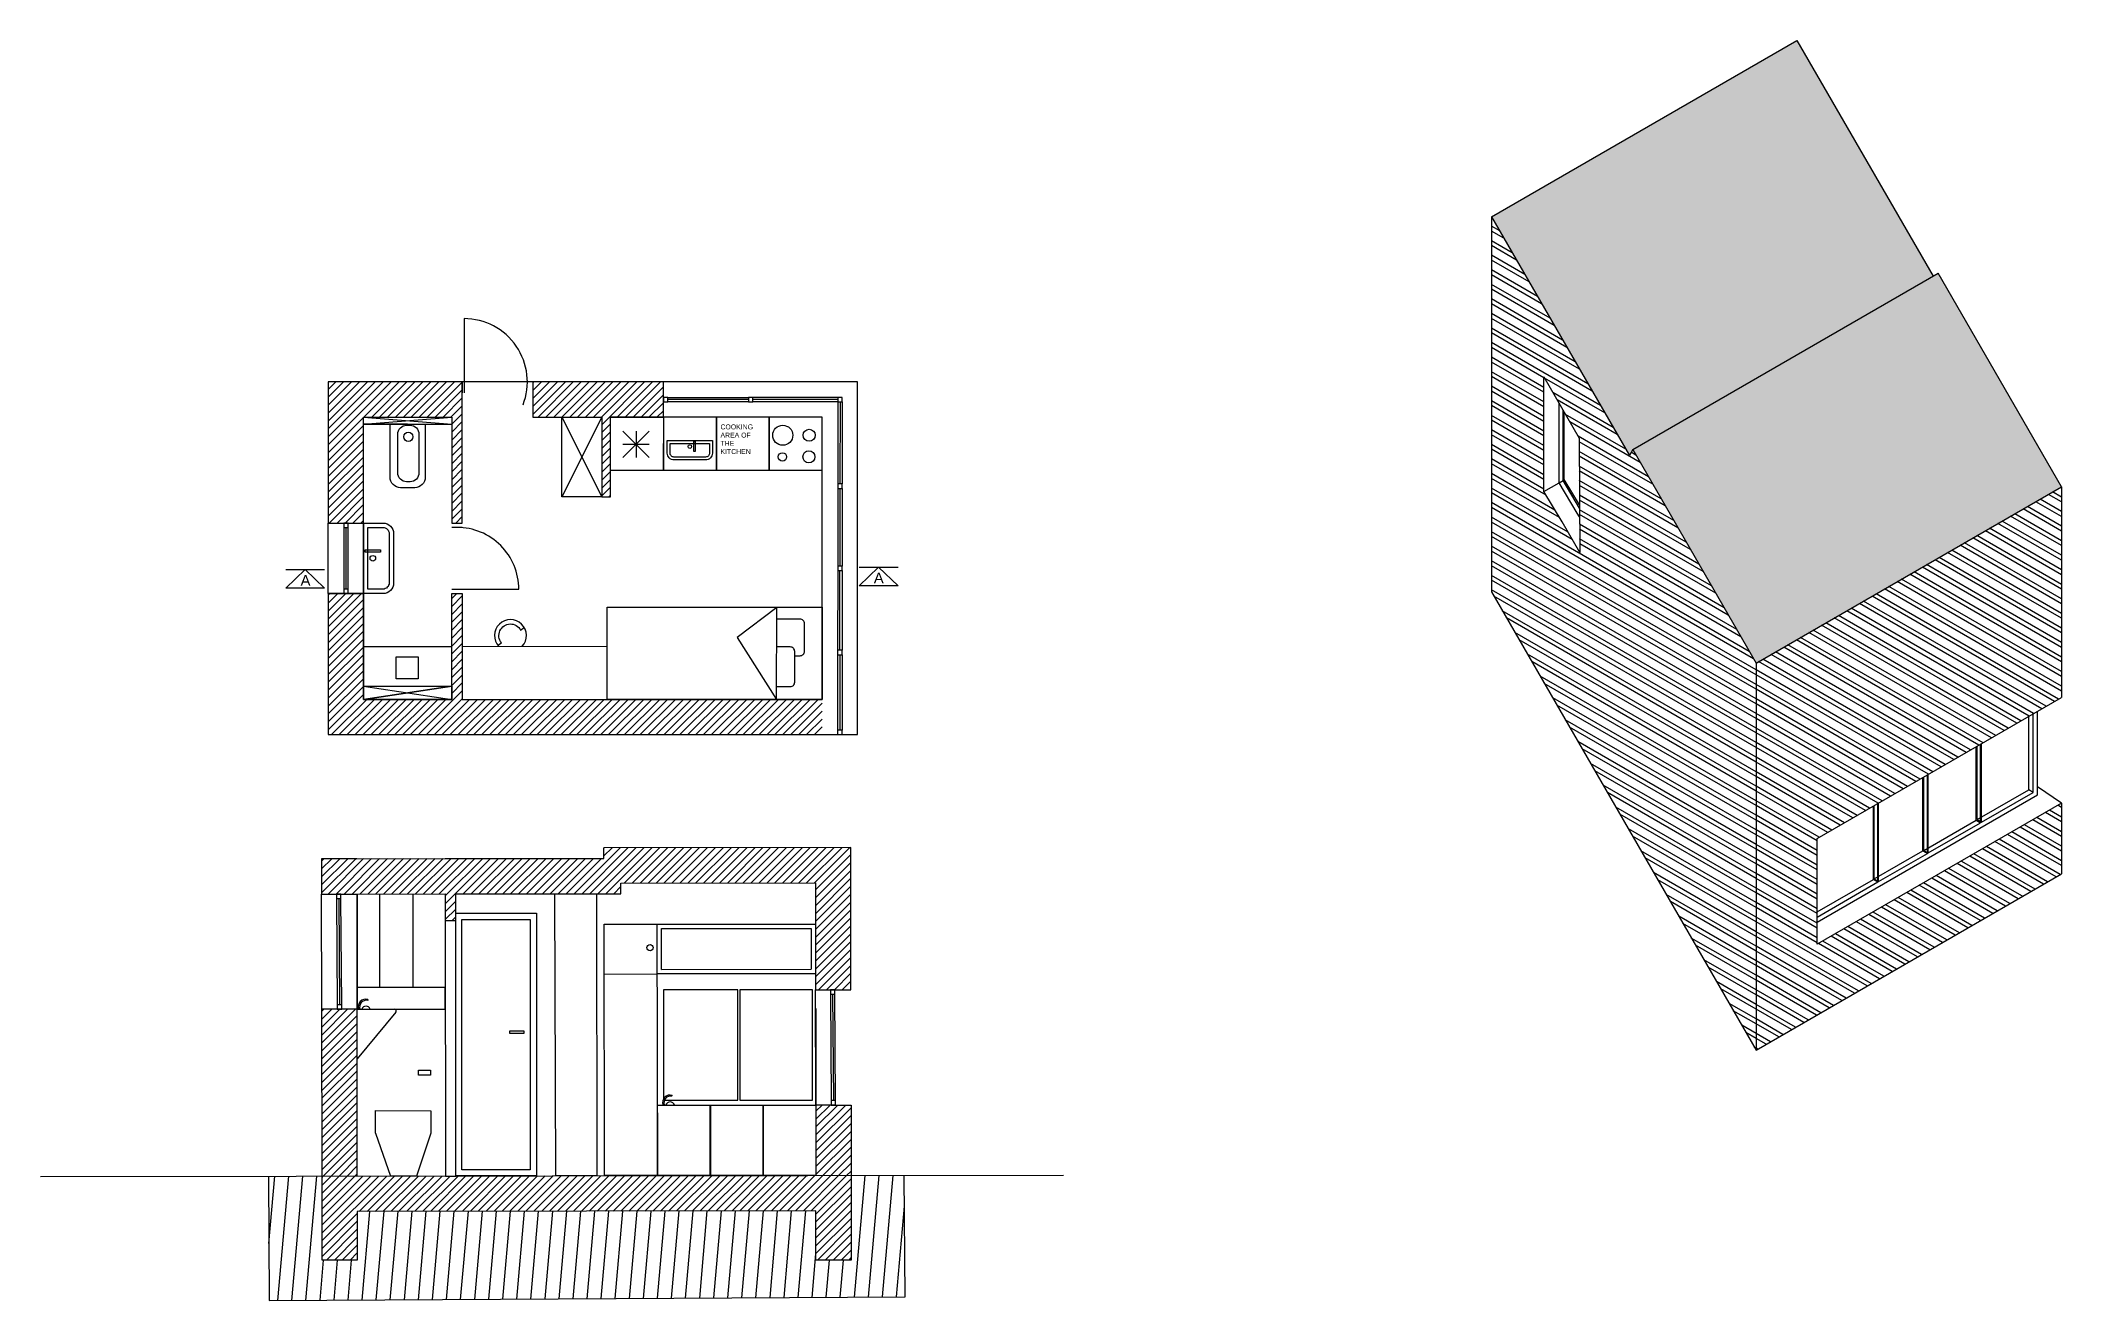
# Model space of a CAD drawing. Header units: millimetres. Extents: x 831 to 23748, y 1483 to 15775.
import ezdxf

# ---------------------------------------------------------------- set-up
doc = ezdxf.new("R2010")
doc.units = ezdxf.units.MM
for name, color, linetype in [('helper', 7, 'Continuous'), ('medium', 1, 'Continuous'), ('signs', 50, 'Continuous'), ('thick', 130, 'Continuous'), ('thin', 80, 'Continuous')]:
    doc.layers.add(name, color=color, linetype=linetype)
doc.styles.get("Standard").update_dxf_attribs({"font": 'arial.ttf'})

msp = doc.modelspace()

# ---------------------------------------------------------------- hatches: boundary and pattern name
at = {"layer": 'thick'}
h = msp.add_hatch(color=256, dxfattribs=at)
h.dxf.hatch_style = 1
h.paths.add_polyline_path([(20748, 15775), (17284, 13775), (18848, 11066), (18885, 11137), (22291, 13103)])
h.paths.add_polyline_path([(22349, 13137), (18885, 11137), (20284, 8713), (23748, 10713)])
h = msp.add_hatch(dxfattribs=at)
h.set_pattern_fill('ANSI31', color=256, scale=20)
h.paths.add_polyline_path([(9695, 8302), (9649, 8302), (9249, 7902), (9695, 7902)])
h = msp.add_hatch(dxfattribs=at)
h.set_pattern_fill('ANSI31', color=256, scale=20)
h.set_pattern_definition([(45, (-80.534, 2188.14), (-44.90128, 44.90128), [])])
h.paths.add_polyline_path([(10021, 6621), (7221, 6618), (7221, 6558), (7221, 6498), (5540, 6498), (5420, 6498), (4420, 6495), (4020, 6494), (4020, 6094), (4420, 6094), (5421, 6096), (5421, 5793), (5541, 5793), (5541, 6096), (7222, 6098), (7413, 6098), (7413, 6218), (9619, 6220), (9620, 5008), (9839, 5008), (10021, 5008), (10021, 6221)])
h.paths.add_polyline_path([(4423, 4495), (4423, 4787), (4422, 4787), (4022, 4787), (4024, 2894), (4424, 2895)])
h.paths.add_polyline_path([(4424, 2495), (9625, 2501), (9625, 1941), (10025, 1941), (10025, 2501), (10025, 2901), (7144, 2898), (7144, 2898), (7127, 2898), (4024, 2894), (4025, 2494), (4025, 1943), (4424, 1943)])
h.paths.add_polyline_path([(10023, 3701), (9848, 3701), (9798, 3701), (9625, 3701), (9625, 2901), (10023, 2901)])
h = msp.add_hatch(dxfattribs=at)
h.set_pattern_fill('ANSI31', color=256, scale=50, angle=40)
h.set_pattern_definition([(85, (-80.53, 2188.14), (-158.146, 13.836), [])])
h.paths.add_polyline_path([(3424, 1483), (10635, 1526), (10626, 2902), (10025, 2901), (10025, 2501), (10025, 1941), (9625, 1941), (9625, 2501), (4424, 2495), (4424, 1943), (4025, 1943), (4025, 2494), (4024, 2894), (3416, 2894)])

# ---------------------------------------------------------------- linework, layer by layer
at = {"layer": 'helper'}
for p, q in [((18084, 10315), (18084, 10315)), ((23376, 7218), (23376, 7218)), ((831, 2891), (831, 2891))]:
    msp.add_line(p, q, dxfattribs=at)
at = {"layer": 'medium'}
for p, q in [((10095, 11902), (6415, 11902)), ((6415, 11902), (6415, 11502)), ((10095, 7902), (10095, 11902)), ((6415, 11502), (7196, 11502)), ((4495, 9502), (4095, 9502)), ((4095, 9502), (4095, 7902)), ((4495, 8302), (4495, 9502)), ((5495, 8302), (4495, 8302)), ((4095, 7902), (10095, 7902)), ((4020, 6494), (4020, 6094)), ((4420, 6495), (5420, 6498)), ((5420, 6498), (5540, 6498)), ((7221, 6558), (7221, 6618)), ((10021, 6221), (10021, 6221)), ((5421, 5793), (5541, 5793)), ((831, 2891), (12433, 2904))]:
    msp.add_line(p, q, dxfattribs=at)
for points in [[(4095, 10302), (4495, 10302), (4495, 11502), (5495, 11502), (5495, 10302), (5615, 10302), (5615, 11502), (5615, 11902), (4095, 11902), (4095, 10302), (4495, 10302), (4495, 11502)], [(4095, 9502), (4495, 9502), (4495, 8302), (5495, 8452), (5495, 8302), (5495, 9502), (5615, 9502), (5615, 8302), (9695, 8302), (9695, 11502), (7295, 11502), (7895, 11502), (7895, 11902)], [(7196, 11502), (7196, 10597), (7295, 10597), (7295, 11502)], [(4420, 6495), (4020, 6494)], [(5540, 6498), (7221, 6498), (7221, 6558)], [(9839, 5008), (10021, 5008), (10021, 6221), (10021, 6621), (7221, 6618)], [(5541, 5793), (5541, 6096), (7222, 6098), (7413, 6098), (7413, 6218), (9619, 6220), (9620, 5008)], [(4420, 6094), (5421, 6096), (5421, 5793)], [(4424, 2895), (4423, 4495), (4421, 6094)], [(4424, 1943), (4025, 1943), (4025, 2494), (4024, 2894), (4022, 4787)], [(9848, 3701), (10023, 3701), (10023, 2901)], [(10025, 2901), (10025, 2501), (10025, 1941), (9625, 1941), (9625, 2501), (4424, 2495), (4424, 1943)]]:
    msp.add_lwpolyline(points, dxfattribs=at)
for points in [[(7945, 11727), (7895, 11727), (7895, 11677), (7945, 11677)], [(8909, 11727), (8859, 11727), (8859, 11677), (8909, 11677)], [(9923, 11726), (9873, 11726), (9873, 11676), (9923, 11676)], [(8255, 11225), (8255, 11112), (8240, 11112), (8240, 11225)], [(9922, 10745), (9872, 10745), (9872, 10695), (9922, 10695)], [(4320, 10302), (4270, 10302), (4270, 10252), (4320, 10252)], [(4512, 9997), (4688, 9997), (4688, 9973), (4512, 9973)], [(9921, 9814), (9871, 9814), (9871, 9764), (9921, 9764)], [(4320, 9552), (4270, 9552), (4270, 9502), (4320, 9502)], [(9920, 8858), (9870, 8858), (9870, 8808), (9920, 8808)], [(9920, 7952), (9870, 7952), (9870, 7902), (9920, 7902)], [(4239, 6094), (4189, 6094), (4189, 6044), (4239, 6044)], [(4247, 4837), (4197, 4837), (4197, 4787), (4247, 4787)], [(9839, 5008), (9789, 5008), (9789, 4958), (9839, 4958)], [(9848, 3751), (9798, 3751), (9798, 3701), (9848, 3701)]]:
    msp.add_lwpolyline(points, close=True, dxfattribs=at)
for centre, radius in [((8195, 11169), 20.2), ((4600, 9902), 31.5)]:
    msp.add_circle(centre, radius, dxfattribs=at)
at = {"layer": 'signs'}
for p, q in [((3614, 9562), (3834, 9775)), ((3834, 9775), (4054, 9562)), ((10114, 9588), (10335, 9801)), ((10335, 9801), (10555, 9588))]:
    msp.add_line(p, q, dxfattribs=at)
for points in [[(3614, 9775), (4054, 9775)], [(10114, 9801), (10555, 9801)], [(4054, 9562), (3614, 9562)], [(10555, 9588), (10114, 9588)]]:
    msp.add_lwpolyline(points, dxfattribs=at)
at = {"layer": 'thick'}
for p, q in [((17284, 13775), (20748, 15775)), ((20748, 15775), (22291, 13103)), ((17284, 13775), (18848, 11066)), ((17284, 13775), (17284, 9521)), ((18885, 11137), (22349, 13137)), ((17878, 11958), (18278, 11265)), ((5635, 11902), (5635, 11777)), ((8859, 11702), (7945, 11702)), ((9873, 11701), (8909, 11702)), ((4495, 11422), (4495, 11502)), ((4495, 11502), (5495, 11502)), ((5495, 11502), (5495, 11422)), ((7295, 11502), (7895, 11502)), ((7895, 11502), (7595, 11502)), ((9898, 11676), (9897, 10745)), ((18885, 11137), (18848, 11066)), ((7295, 10902), (7895, 10902)), ((18051, 10758), (18095, 10783)), ((9897, 10695), (9896, 9814)), ((17878, 10658), (18051, 10758)), ((23748, 10713), (23748, 8324)), ((4295, 10252), (4295, 9552)), ((5615, 10252), (5495, 10252)), ((9895, 8858), (9896, 9764)), ((5495, 9552), (5615, 9552)), ((4495, 8902), (5495, 8902)), ((5615, 8902), (7256, 8906)), ((9895, 8808), (9895, 7952)), ((20284, 8713), (20284, 4324)), ((4495, 8452), (5495, 8452)), ((4495, 8452), (4495, 8302)), ((4495, 8452), (4495, 8302)), ((4495, 8302), (5495, 8302)), ((4495, 8302), (5495, 8302)), ((5495, 8302), (5495, 8452)), ((23476, 7218), (23476, 8167)), ((20977, 5776), (23476, 7218)), ((23748, 7124), (23476, 7311)), ((23748, 7124), (23748, 6324)), ((4214, 6044), (4222, 4837)), ((4421, 6094), (4421, 4787)), ((4675, 6095), (4675, 5034)), ((5052, 6096), (5052, 5034)), ((6674, 2900), (6665, 6097)), ((7144, 2898), (7139, 6098)), ((5421, 5876), (5424, 2896)), ((9619, 5754), (9620, 5190)), ((7873, 5238), (7873, 5702)), ((7223, 5187), (7823, 5188)), ((7873, 5238), (9570, 5240)), ((9814, 4958), (9823, 3751)), ((4422, 4787), (4846, 4788)), ((4862, 4755), (4423, 4224)), ((9623, 4794), (9625, 3701)), ((9623, 3701), (9623, 3581)), ((4632, 3381), (4800, 2896)), ((5256, 3381), (5097, 2896)), ((3416, 2894), (3424, 1483)), ((5424, 2896), (5544, 2896)), ((7144, 2898), (6674, 2900)), ((10635, 1526), (10626, 2902)), ((3424, 1483), (10635, 1526))]:
    msp.add_line(p, q, dxfattribs=at)
at = {"layer": 'thick', "linetype": 'Continuous'}
for p, q in [((17377, 13614), (17284, 13668)), ((17425, 13532), (17284, 13613)), ((17520, 13367), (17284, 13503)), ((17567, 13284), (17284, 13448)), ((17663, 13119), (17284, 13338)), ((17710, 13037), (17284, 13283)), ((17806, 12872), (17284, 13173)), ((17853, 12789), (17284, 13118)), ((17948, 12624), (17284, 13008)), ((17996, 12542), (17284, 12953)), ((18091, 12377), (17284, 12843)), ((18139, 12294), (17284, 12788)), ((18234, 12129), (17284, 12678)), ((18282, 12047), (17284, 12623)), ((18377, 11882), (17284, 12513)), ((18425, 11799), (17284, 12458)), ((18520, 11634), (17284, 12348)), ((17878, 11950), (17284, 12293)), ((17878, 11840), (17284, 12183)), ((17878, 11785), (17284, 12128)), ((17878, 11675), (17284, 12018)), ((17878, 11620), (17284, 11963)), ((18568, 11552), (17885, 11946)), ((4095, 11818), (4179, 11902)), ((4095, 11728), (4269, 11902)), ((4095, 11638), (4359, 11902)), ((4095, 11548), (4449, 11902)), ((4095, 11458), (4538, 11902)), ((4095, 11369), (4628, 11902)), ((4095, 11279), (4718, 11902)), ((4095, 11189), (4808, 11902)), ((4498, 11502), (4898, 11902)), ((4587, 11502), (4987, 11902)), ((4677, 11502), (5077, 11902)), ((4767, 11502), (5167, 11902)), ((4857, 11502), (5257, 11902)), ((4947, 11502), (5347, 11902)), ((5036, 11502), (5436, 11902)), ((5126, 11502), (5526, 11902)), ((5216, 11502), (5615, 11901)), ((5306, 11502), (5615, 11811)), ((5396, 11502), (5615, 11721)), ((6415, 11893), (6424, 11902)), ((6415, 11803), (6514, 11902)), ((6415, 11713), (6604, 11902)), ((6415, 11623), (6694, 11902)), ((6415, 11533), (6784, 11902)), ((6473, 11502), (6873, 11902)), ((6563, 11502), (6963, 11902)), ((6653, 11502), (7053, 11902)), ((6743, 11502), (7143, 11902)), ((6833, 11502), (7233, 11902)), ((6922, 11502), (7322, 11902)), ((7012, 11502), (7412, 11902)), ((7102, 11502), (7502, 11902)), ((7192, 11502), (7592, 11902)), ((7196, 11417), (7682, 11902)), ((7371, 11502), (7771, 11902)), ((7461, 11502), (7861, 11902)), ((7551, 11502), (7895, 11846)), ((7641, 11502), (7895, 11756)), ((17878, 11510), (17284, 11853)), ((17878, 11455), (17284, 11798)), ((17878, 11345), (17284, 11688)), ((18663, 11387), (17980, 11781)), ((18710, 11305), (18028, 11699)), ((4095, 11099), (4495, 11499)), ((5486, 11502), (5615, 11631)), ((5495, 11422), (5615, 11542)), ((7731, 11502), (7895, 11666)), ((7820, 11502), (7895, 11576)), ((17878, 11290), (17284, 11633)), ((17878, 11180), (17284, 11523)), ((17878, 11125), (17284, 11468)), ((18806, 11140), (18123, 11534)), ((4095, 11009), (4495, 11409)), ((4095, 10920), (4495, 11320)), ((4095, 10830), (4495, 11230)), ((5495, 11332), (5615, 11452)), ((5495, 11242), (5615, 11362)), ((5495, 11152), (5615, 11272)), ((7196, 11327), (7295, 11426)), ((7196, 11237), (7295, 11336)), ((7196, 11147), (7295, 11246)), ((17878, 11015), (17284, 11358)), ((17878, 10960), (17284, 11303)), ((18969, 10990), (18171, 11451)), ((19064, 10825), (18266, 11286)), ((4095, 10740), (4495, 11140)), ((4095, 10650), (4495, 11050)), ((5495, 11062), (5615, 11182)), ((5495, 10973), (5615, 11093)), ((5495, 10883), (5615, 11003)), ((7196, 11058), (7295, 11156)), ((7196, 10968), (7295, 11066)), ((17878, 10850), (17284, 11193)), ((17878, 10795), (17284, 11138)), ((17878, 10685), (17284, 11028)), ((19112, 10743), (18278, 11224)), ((19207, 10578), (18279, 11114)), ((19255, 10495), (18279, 11059)), ((18922, 11073), (18868, 11104)), ((4095, 10560), (4495, 10960)), ((4095, 10471), (4495, 10871)), ((4095, 10381), (4495, 10781)), ((5495, 10793), (5615, 10913)), ((5495, 10703), (5615, 10823)), ((7196, 10878), (7295, 10976)), ((7196, 10788), (7295, 10887)), ((7196, 10698), (7295, 10797)), ((17903, 10616), (17284, 10973)), ((18004, 10447), (17284, 10863)), ((18055, 10363), (17284, 10808)), ((19350, 10330), (18280, 10948)), ((19398, 10248), (18280, 10893)), ((19493, 10083), (18280, 10783)), ((4106, 10302), (4495, 10691)), ((4196, 10302), (4495, 10601)), ((5495, 10613), (5615, 10733)), ((5495, 10524), (5615, 10644)), ((5495, 10434), (5615, 10554)), ((7196, 10609), (7295, 10707)), ((7275, 10597), (7295, 10617)), ((18152, 10197), (17284, 10698)), ((18200, 10115), (17284, 10643)), ((19541, 10000), (18281, 10728)), ((19636, 9835), (18281, 10618)), ((19684, 9753), (18281, 10562)), ((23748, 10376), (23456, 10544)), ((23748, 10431), (23504, 10572)), ((23748, 10541), (23599, 10627)), ((23748, 10596), (23647, 10654)), ((23748, 10706), (23742, 10709)), ((4286, 10302), (4495, 10511)), ((4375, 10302), (4495, 10422)), ((4465, 10302), (4495, 10332)), ((5495, 10344), (5615, 10464)), ((5543, 10302), (5615, 10374)), ((20207, 8845), (17284, 10533)), ((20255, 8763), (17284, 10478)), ((20284, 8636), (17284, 10368)), ((20284, 8581), (17284, 10313)), ((19779, 9588), (18282, 10452)), ((19826, 9505), (18282, 10397)), ((23748, 9936), (23075, 10324)), ((23748, 10046), (23170, 10379)), ((23748, 10101), (23218, 10407)), ((23748, 10211), (23313, 10462)), ((23748, 10266), (23361, 10489)), ((20284, 8471), (17284, 10203)), ((20284, 8416), (17284, 10148)), ((19922, 9340), (18283, 10287)), ((19969, 9258), (18283, 10232)), ((20065, 9093), (18283, 10121)), ((23748, 9551), (22742, 10132)), ((23748, 9606), (22789, 10159)), ((23748, 9716), (22885, 10214)), ((23748, 9771), (22932, 10242)), ((23748, 9881), (23027, 10297)), ((20284, 8306), (17284, 10038)), ((20284, 8251), (17284, 9983)), ((20284, 8141), (17284, 9873)), ((20112, 9010), (18284, 10066)), ((23748, 9056), (22313, 9885)), ((23748, 9111), (22361, 9912)), ((23748, 9221), (22456, 9967)), ((23748, 9276), (22504, 9994)), ((23748, 9386), (22599, 10049)), ((23748, 9441), (22646, 10077)), ((20284, 8086), (17284, 9818)), ((20284, 7976), (17284, 9708)), ((20284, 7921), (17284, 9653)), ((23748, 8561), (21884, 9637)), ((23748, 8616), (21932, 9665)), ((23748, 8726), (22027, 9720)), ((23748, 8781), (22075, 9747)), ((23748, 8891), (22170, 9802)), ((23748, 8946), (22218, 9830)), ((4095, 9483), (4114, 9502)), ((4095, 9393), (4204, 9502)), ((4095, 9303), (4294, 9502)), ((4095, 9213), (4384, 9502)), ((4095, 9124), (4473, 9502)), ((4095, 9034), (4495, 9434)), ((5495, 9446), (5551, 9502)), ((5495, 9356), (5615, 9476)), ((20284, 7811), (17284, 9543)), ((20284, 7756), (17312, 9472)), ((23572, 8223), (21503, 9417)), ((23668, 8278), (21599, 9472)), ((23715, 8305), (21646, 9500)), ((23748, 8396), (21742, 9555)), ((23748, 8451), (21789, 9582)), ((4095, 8944), (4495, 9344)), ((4095, 8854), (4495, 9254)), ((5495, 9266), (5615, 9386)), ((5495, 9176), (5615, 9296)), ((5495, 9087), (5615, 9207)), ((20284, 7646), (17407, 9307)), ((20284, 7591), (17455, 9225)), ((23144, 7975), (21075, 9170)), ((23239, 8030), (21170, 9225)), ((23287, 8058), (21218, 9252)), ((23382, 8113), (21313, 9307)), ((23430, 8140), (21361, 9335)), ((23525, 8195), (21456, 9390)), ((4095, 8764), (4495, 9164)), ((4095, 8675), (4495, 9075)), ((4095, 8585), (4495, 8985)), ((5495, 8997), (5615, 9117)), ((5495, 8907), (5615, 9027)), ((20284, 7481), (17550, 9060)), ((20284, 7426), (17597, 8978)), ((22810, 7783), (20741, 8977)), ((22858, 7810), (20789, 9005)), ((22953, 7865), (20884, 9060)), ((23001, 7893), (20932, 9087)), ((23096, 7948), (21027, 9142)), ((4095, 8495), (4495, 8895)), ((4095, 8405), (4495, 8805)), ((4095, 8315), (4495, 8715)), ((5495, 8817), (5615, 8937)), ((5495, 8727), (5615, 8847)), ((5495, 8638), (5615, 8758)), ((20284, 7317), (17693, 8813)), ((20284, 7262), (17740, 8730)), ((22382, 7535), (20313, 8730)), ((22429, 7563), (20360, 8757)), ((22525, 7618), (20456, 8812)), ((22572, 7645), (20503, 8840)), ((22668, 7700), (20599, 8895)), ((22715, 7728), (20646, 8922)), ((4095, 8226), (4495, 8626)), ((4095, 8136), (4495, 8536)), ((5495, 8548), (5615, 8668)), ((5495, 8458), (5615, 8578)), ((5495, 8368), (5615, 8488)), ((20284, 7152), (17836, 8565)), ((20284, 7097), (17883, 8483)), ((22287, 7480), (20284, 8636)), ((22239, 7453), (20284, 8581)), ((4095, 8046), (4495, 8446)), ((4095, 7956), (4495, 8356)), ((4131, 7902), (4531, 8302)), ((4220, 7902), (4620, 8302)), ((4310, 7902), (4710, 8302)), ((4400, 7902), (4800, 8302)), ((4490, 7902), (4890, 8302)), ((4580, 7902), (4980, 8302)), ((4669, 7902), (5069, 8302)), ((4759, 7902), (5159, 8302)), ((4849, 7902), (5249, 8302)), ((4939, 7902), (5339, 8302)), ((5029, 7902), (5429, 8302)), ((5118, 7902), (5615, 8398)), ((5208, 7902), (5615, 8309)), ((5298, 7902), (5698, 8302)), ((5388, 7902), (5788, 8302)), ((5478, 7902), (5878, 8302)), ((5567, 7902), (5967, 8302)), ((5657, 7902), (6057, 8302)), ((5747, 7902), (6147, 8302)), ((5837, 7902), (6237, 8302)), ((5927, 7902), (6327, 8302)), ((6016, 7902), (6416, 8302)), ((6106, 7902), (6506, 8302)), ((6196, 7902), (6596, 8302)), ((6286, 7902), (6686, 8302)), ((6376, 7902), (6776, 8302)), ((6465, 7902), (6865, 8302)), ((6555, 7902), (6955, 8302)), ((6645, 7902), (7045, 8302)), ((6735, 7902), (7135, 8302)), ((6825, 7902), (7225, 8302)), ((6914, 7902), (7314, 8302)), ((7004, 7902), (7404, 8302)), ((7094, 7902), (7494, 8302)), ((7184, 7902), (7584, 8302)), ((7274, 7902), (7674, 8302)), ((7363, 7902), (7763, 8302)), ((7453, 7902), (7853, 8302)), ((7543, 7902), (7943, 8302)), ((7633, 7902), (8033, 8302)), ((7723, 7902), (8123, 8302)), ((7812, 7902), (8212, 8302)), ((7902, 7902), (8302, 8302)), ((7992, 7902), (8392, 8302)), ((8082, 7902), (8482, 8302)), ((8172, 7902), (8572, 8302)), ((8261, 7902), (8661, 8302)), ((8351, 7902), (8751, 8302)), ((8441, 7902), (8841, 8302)), ((8531, 7902), (8931, 8302)), ((8621, 7902), (9021, 8302)), ((8711, 7902), (9111, 8302)), ((8800, 7902), (9200, 8302)), ((8890, 7902), (9290, 8302)), ((8980, 7902), (9380, 8302)), ((9070, 7902), (9470, 8302)), ((9160, 7902), (9560, 8302)), ((9249, 7902), (9649, 8302)), ((20284, 6987), (17978, 8318)), ((22144, 7398), (20284, 8471)), ((22096, 7370), (20284, 8416)), ((22001, 7315), (20284, 8306)), ((21953, 7288), (20284, 8251)), ((20284, 6932), (18026, 8235)), ((20284, 6822), (18121, 8070)), ((21858, 7233), (20284, 8141)), ((21810, 7205), (20284, 8086)), ((20284, 6767), (18169, 7988)), ((20284, 6657), (18264, 7823)), ((21715, 7150), (20284, 7976)), ((21667, 7123), (20284, 7921)), ((21572, 7068), (20284, 7811)), ((20284, 6602), (18312, 7740)), ((20284, 6492), (18407, 7575)), ((21525, 7040), (20284, 7756)), ((21429, 6985), (20284, 7646)), ((21382, 6958), (20284, 7591)), ((20284, 6437), (18455, 7493)), ((21286, 6903), (20284, 7481)), ((21239, 6875), (20284, 7426)), ((20284, 6327), (18550, 7328)), ((20284, 6272), (18598, 7245)), ((21144, 6820), (20284, 7317)), ((21096, 6793), (20284, 7262)), ((21001, 6738), (20284, 7152)), ((20284, 6162), (18693, 7080)), ((20284, 6107), (18740, 6998)), ((20977, 6697), (20284, 7097)), ((20977, 6587), (20284, 6987)), ((20977, 6532), (20284, 6932)), ((23748, 6636), (23326, 6880)), ((23748, 6746), (23421, 6935)), ((23748, 6801), (23469, 6963)), ((23748, 6911), (23564, 7018)), ((23748, 6966), (23612, 7045)), ((23748, 7076), (23707, 7100)), ((20284, 5997), (18836, 6833)), ((20284, 5942), (18883, 6750)), ((20977, 6422), (20284, 6822)), ((20977, 6367), (20284, 6767)), ((20977, 6257), (20284, 6657)), ((23685, 6288), (22992, 6688)), ((23732, 6315), (23040, 6715)), ((23748, 6416), (23135, 6770)), ((23748, 6471), (23183, 6798)), ((23748, 6581), (23278, 6853)), ((20284, 5832), (18979, 6585)), ((20284, 5777), (19026, 6503)), ((20977, 6202), (20284, 6602)), ((20977, 6092), (20284, 6492)), ((20977, 6037), (20284, 6437)), ((23256, 6040), (22564, 6440)), ((23304, 6068), (22611, 6468)), ((23399, 6123), (22707, 6523)), ((23447, 6150), (22754, 6550)), ((23542, 6205), (22850, 6605)), ((23590, 6233), (22897, 6633)), ((20284, 5667), (19121, 6338)), ((20284, 5612), (19169, 6255)), ((20977, 5927), (20284, 6327)), ((20977, 5872), (20284, 6272)), ((22828, 5793), (22135, 6193)), ((22875, 5820), (22183, 6220)), ((22970, 5875), (22278, 6275)), ((23018, 5903), (22326, 6303)), ((23113, 5958), (22421, 6358)), ((23161, 5985), (22469, 6385)), ((20284, 5502), (19264, 6090)), ((20284, 5447), (19312, 6008)), ((20977, 5762), (20284, 6162)), ((20977, 5707), (20284, 6107)), ((20977, 5597), (20284, 5997)), ((22447, 5573), (21754, 5973)), ((22542, 5628), (21849, 6028)), ((22589, 5655), (21897, 6055)), ((22685, 5710), (21992, 6110)), ((22732, 5738), (22040, 6138)), ((20284, 5337), (19407, 5843)), ((20284, 5282), (19455, 5760)), ((20977, 5542), (20284, 5942)), ((21589, 5078), (20284, 5832)), ((21542, 5051), (20284, 5777)), ((22113, 5381), (21421, 5780)), ((22161, 5408), (21468, 5808)), ((22256, 5463), (21564, 5863)), ((22304, 5490), (21611, 5890)), ((22399, 5545), (21707, 5945)), ((20284, 5172), (19550, 5595)), ((20284, 5117), (19598, 5513)), ((21446, 4996), (20284, 5667)), ((21399, 4968), (20284, 5612)), ((21304, 4913), (20284, 5502)), ((21685, 5133), (20992, 5533)), ((21732, 5161), (21040, 5560)), ((21827, 5216), (21135, 5615)), ((21875, 5243), (21183, 5643)), ((21970, 5298), (21278, 5698)), ((22018, 5326), (21326, 5725)), ((20284, 5007), (19693, 5348)), ((21256, 4886), (20284, 5447)), ((21161, 4831), (20284, 5337)), ((21113, 4803), (20284, 5282)), ((20284, 4952), (19741, 5266)), ((20284, 4842), (19836, 5101)), ((21018, 4748), (20284, 5172)), ((20970, 4721), (20284, 5117)), ((20284, 4787), (19883, 5018)), ((20284, 4677), (19979, 4853)), ((20875, 4666), (20284, 5007)), ((20827, 4638), (20284, 4952)), ((20732, 4583), (20284, 4842)), ((20284, 4622), (20026, 4771)), ((20284, 4512), (20122, 4606)), ((20684, 4556), (20284, 4787)), ((20589, 4501), (20284, 4677)), ((20542, 4473), (20284, 4622)), ((20284, 4457), (20169, 4523)), ((20284, 4347), (20264, 4358)), ((20446, 4418), (20284, 4512)), ((20399, 4391), (20284, 4457)), ((20303, 4336), (20284, 4347))]:
    msp.add_line(p, q, dxfattribs=at)
at = {"layer": 'thick'}
for points in [[(18885, 11137), (20284, 8713), (23748, 10713), (22349, 13137)], [(18278, 11265), (18284, 9969), (18084, 10315), (17878, 10658), (17878, 11958)], [(6415, 11902), (5615, 11902), (5615, 11777)], [(7895, 11502), (7895, 10902), (7895, 11202)], [(18282, 10372), (18257, 10415), (18051, 10758), (18051, 11658)], [(4995, 11422), (4495, 11422), (5495, 11422)], [(17284, 9521), (20284, 4324), (23748, 6324)], [(23748, 7124), (20977, 5524), (20977, 6724), (23748, 8324)], [(7822, 5752), (9619, 5754), (9620, 5190), (7823, 5188)], [(7822, 5702), (7822, 5702)], [(7873, 5702), (9569, 5704), (9570, 5240)], [(7908, 3758), (8739, 3758), (8739, 5008), (7895, 5008), (7895, 3769)], [(9848, 3701), (9623, 3701), (9620, 5008), (9839, 5008)], [(4632, 3381), (4632, 3638), (5256, 3637), (5256, 3381)], [(5097, 2896), (4800, 2896)]]:
    msp.add_lwpolyline(points, dxfattribs=at)
for points in [[(7196, 10597), (6742, 10597), (6742, 11502), (7196, 11502)], [(7895, 10902), (8495, 10902), (8495, 11502), (7895, 11502)], [(8495, 10902), (9095, 10902), (9095, 11502), (8495, 11502)], [(9095, 10902), (9695, 10902), (9695, 11502), (9095, 11502)], [(4095, 10302), (4495, 10302), (4495, 9502), (4095, 9502)], [(9695, 8302), (7256, 8302), (7256, 9346), (9695, 9346)], [(4865, 8786), (5115, 8786), (5115, 8536), (4865, 8536)], [(4020, 6094), (4420, 6094), (4422, 4787), (4022, 4787)], [(5541, 5876), (6455, 5876), (6455, 2897), (5541, 2897)], [(5611, 5806), (6385, 5806), (6385, 2967), (5611, 2967)], [(7828, 2901), (7228, 2901), (7222, 5752), (7822, 5752)], [(4422, 4787), (5422, 4787), (5422, 5034), (4422, 5034)], [(9586, 5008), (8762, 5008), (8762, 3758), (9586, 3758)], [(6154, 4544), (6312, 4544), (6312, 4511), (6154, 4511)], [(5117, 4095), (5255, 4095), (5255, 4038), (5117, 4038)], [(8427, 2901), (7827, 2901), (7827, 3701), (8427, 3701)], [(9026, 2901), (8426, 2901), (8426, 3701), (9026, 3701)], [(9625, 2901), (9025, 2901), (9025, 3701), (9625, 3701)], [(10023, 3701), (10023, 3701)]]:
    msp.add_lwpolyline(points, close=True, dxfattribs=at)
msp.add_lwpolyline([(5195, 11422), (5195, 10822, -0.414214), (5075, 10702), (4915, 10702, -0.414214), (4795, 10822), (4795, 11422)], format="xyb", dxfattribs=at)
for points in [[(8451, 11236), (8451, 11095, -0.414214), (8374, 11018), (8015, 11018, -0.414214), (7938, 11095), (7938, 11236)], [(4495, 10302), (4715, 10302, -0.414214), (4835, 10182), (4835, 9622, -0.414214), (4715, 9502), (4495, 9502)]]:
    msp.add_lwpolyline(points, format="xyb", close=True, dxfattribs=at)
msp.add_circle((7744, 5486), 35.2, dxfattribs=at)
for centre, radius, start, end in [((6161, 9025), 181, 317.7497, 222.5007), ((4846, 4768), 20, 320.4289, 90.0889)]:
    msp.add_arc(centre, radius, start, end, dxfattribs=at)
at = {"layer": 'thin'}
for p, q in [((7945, 11727), (8859, 11727)), ((9873, 11726), (8909, 11727)), ((4495, 11422), (5495, 11502)), ((4495, 11502), (5495, 11422)), ((6742, 11502), (7196, 10597)), ((7196, 11502), (6742, 10597)), ((8859, 11677), (7945, 11677)), ((9873, 11676), (8909, 11677)), ((9873, 11676), (9872, 10745)), ((9923, 11676), (9922, 10745)), ((7435, 11344), (7735, 11044)), ((7435, 11044), (7735, 11344)), ((7585, 11344), (7585, 11044)), ((7735, 11194), (7435, 11194)), ((9872, 10695), (9871, 9814)), ((9922, 10695), (9921, 9814)), ((4270, 10252), (4270, 9552)), ((4320, 9552), (4320, 10252)), ((9871, 9764), (9870, 8858)), ((9921, 9764), (9920, 8858)), ((9870, 8808), (9870, 7952)), ((9920, 8808), (9920, 7952)), ((4495, 8452), (5495, 8302)), ((5495, 8452), (4495, 8302)), ((23376, 7276), (23376, 8109)), ((23426, 7247), (23426, 8138)), ((22830, 6903), (22830, 7794)), ((22840, 6909), (22840, 7800)), ((22780, 6932), (22780, 7765)), ((22790, 6938), (22790, 7771)), ((22176, 6584), (22176, 7416)), ((22185, 6589), (22185, 7421)), ((22226, 6555), (22226, 7445)), ((22235, 6560), (22235, 7450)), ((21665, 6231), (21665, 7122)), ((21674, 6236), (21674, 7127)), ((22790, 6938), (23376, 7276)), ((22840, 6909), (23426, 7247)), ((23426, 7247), (23376, 7276)), ((23426, 7305), (23426, 7305)), ((21615, 6260), (21615, 7093)), ((21624, 6265), (21624, 7098)), ((22185, 6589), (22780, 6932)), ((22235, 6560), (22830, 6903)), ((22780, 6932), (22830, 6903)), ((22790, 6938), (22840, 6909)), ((21624, 6265), (22176, 6584)), ((21674, 6236), (22226, 6555)), ((22176, 6584), (22226, 6555)), ((22185, 6589), (22237, 6559)), ((20977, 5891), (21615, 6260)), ((20977, 5833), (21665, 6231)), ((21615, 6260), (21665, 6231)), ((21624, 6265), (21674, 6236)), ((4189, 6044), (4197, 4837)), ((4247, 4837), (4239, 6044)), ((4544, 4896), (4542, 4887)), ((9789, 4958), (9798, 3751)), ((9848, 3751), (9839, 4958)), ((7994, 3810), (7992, 3801))]:
    msp.add_line(p, q, dxfattribs=at)
for points in [[(6303, 11642, 0.527775), (5635, 12620), (5635, 11840)], [(5555, 9552), (6255, 9552, 0.414214), (5555, 10252)], [(9384, 8797), (9445, 8797, 0.414214), (9495, 8847), (9495, 9161, 0.414214), (9445, 9211), (9180, 9211)], [(6018, 8915), (6059, 8943, -1.098275), (6276, 9088), (6317, 9115)], [(9179, 8446), (9334, 8446, 0.414214), (9384, 8496), (9384, 8846, 0.414214), (9334, 8896), (9180, 8896)]]:
    msp.add_lwpolyline(points, format="xyb", dxfattribs=at)
for points in [[(18282, 10471), (18095, 10783), (18095, 11583)], [(18282, 10510), (18110, 10797), (18110, 11557)]]:
    msp.add_lwpolyline(points, dxfattribs=at)
for points in [[(4983, 11410), (5023, 11410, -0.414214), (5123, 11310), (5123, 10870, -0.414214), (5023, 10770), (4983, 10770, -0.414214), (4883, 10870), (4883, 11310, -0.414214)], [(8419, 11204), (8419, 11095, -0.414214), (8374, 11050), (8015, 11050, -0.414214), (7970, 11095), (7970, 11204)], [(4545, 10252), (4715, 10252, -0.414214), (4785, 10182), (4785, 9622, -0.414214), (4715, 9552), (4545, 9552)]]:
    msp.add_lwpolyline(points, format="xyb", close=True, dxfattribs=at)
msp.add_lwpolyline([(9181, 9345), (8731, 9004), (9179, 8302)], close=True, dxfattribs=at)
for centre, radius in [((5003, 11280), 52.1), ((9248, 11297), 114), ((9548, 11297), 68.5), ((9245, 11052), 47.2), ((9545, 11052), 68.5)]:
    msp.add_circle(centre, radius, dxfattribs=at)
for centre, radius, start, end in [((4519, 4816), 84.1, 72.784, 199.8635), ((4528, 4811), 77.7, 79.5042, 197.7501), ((4523, 4772), 50.8, 17.7243, 162.4534), ((7969, 3730), 84.1, 72.784, 199.8635), ((7978, 3725), 77.7, 79.5042, 197.7501), ((7972, 3686), 50.8, 17.7243, 162.4534)]:
    msp.add_arc(centre, radius, start, end, dxfattribs=at)

# ---------------------------------------------------------------- texts
at = {"layer": 'signs', "char_height": 120, "attachment_point": 1}
for insert in [(3781, 9712), (10281, 9739)]:
    msp.add_mtext_dynamic_manual_height_columns('A', width=327.8, gutter_width=12.5, heights=[0], dxfattribs=dict(at, insert=insert))
at = {"layer": 'thin', "insert": (8542, 11420), "char_height": 55.95, "attachment_point": 1}
msp.add_mtext_dynamic_manual_height_columns('COOKING\\PAREA OF THE KITCHEN', width=483.15, gutter_width=12.5, heights=[0], dxfattribs=at)

doc.saveas('drawing.dxf')
